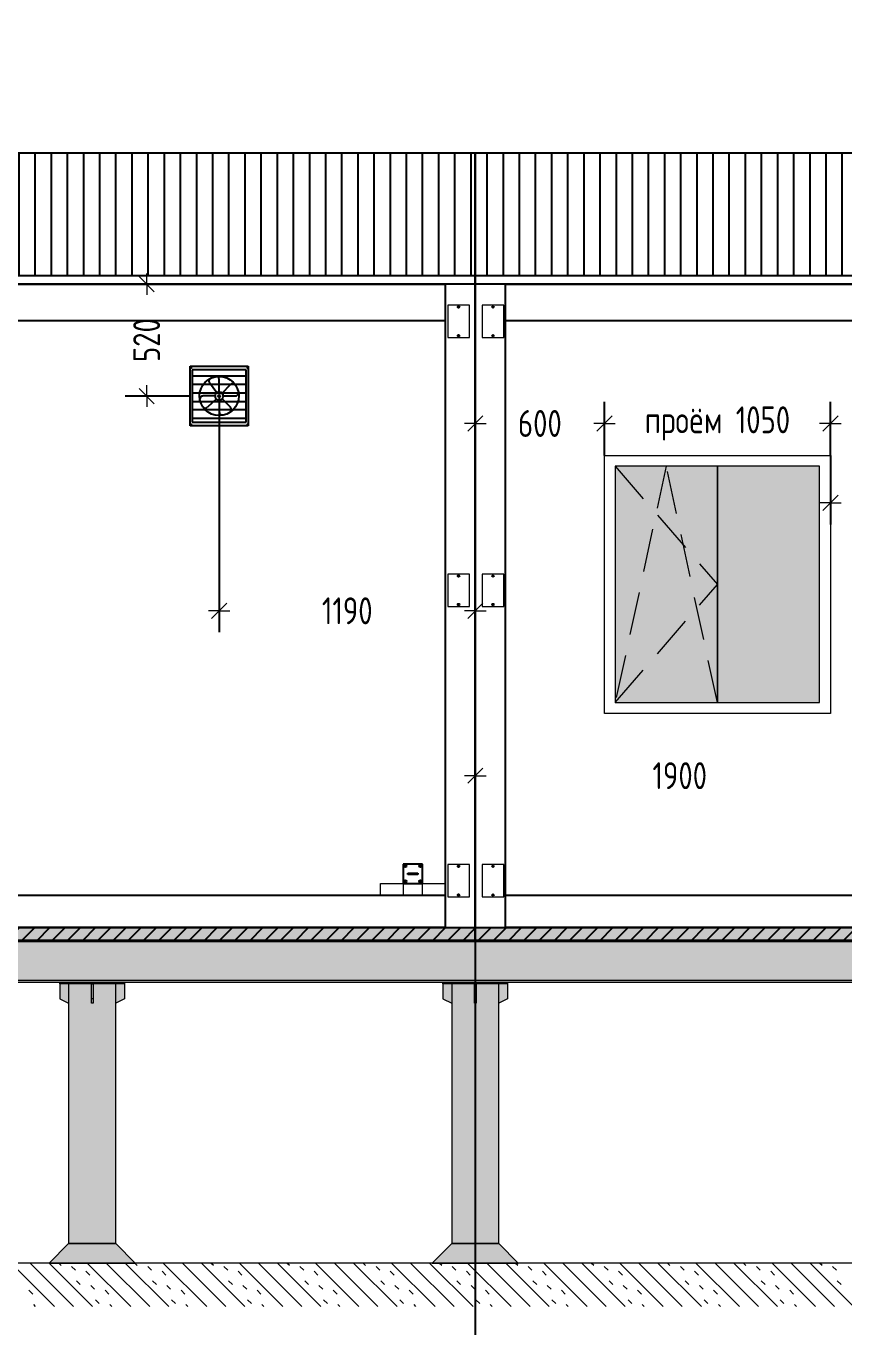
# Model space of a CAD drawing. Header units: millimetres. Extents: x 0 to 1680, y 0 to 594.
# Drawn here: x 1001.1 to 1077.2, y 69.6 to 190.6 of the extents above; entities that cross this region are included whole.
import ezdxf

# ---------------------------------------------------------------- set-up
doc = ezdxf.new("R2010")
doc.units = ezdxf.units.MM
for name, pattern in [('K5LT32798', [0]), ('K5LT32801', [0]), ('K5LT32802', [0]), ('K5LT32803', [0]), ('K5LT_AUXILIARY', [0]), ('K5LT_BASIC', [0]), ('K5LT_DASHED', [6, 4, -2]), ('K5LT_THIN', [0])]:
    doc.linetypes.add(name, pattern=pattern)
doc.layers.add('Системный слой', color=7, linetype='Continuous')
doc.styles.add('KDIMTEXTSTYLE', font='GOST_AU.SHX', dxfattribs={"width": 0.96, "oblique": 15, "height": 5})
doc.dimstyles.new('KDIMSTYLE (0.02)', dxfattribs={"dimtxt": 5, "dimasz": 1, "dimexe": 2, "dimexo": 0, "dimgap": 1, "dimtad": 1, "dimlfac": 50, "dimtxsty": 'KDIMTEXTSTYLE', "dimsah": 1, "dimcen": 0, "dimdle": 1, "dimadec": 0, "dimazin": 0, "dimtfac": 0.667, "dimtmove": 0, "dimatfit": 3, "dimfxl": 0, "dimtvp": 1, "dimtolj": 1, "dimtzin": 0, "dimarcsym": 0})
pattern_1 = [(45, (0, 0), (-0.7071068, 0.7071068), [])]
pattern_2 = [(90, (0, 0), (-1.5, 9e-17), [])]

# ---------------------------------------------------------------- blocks, each defined once
blk = doc.blocks.new('U69')
at = {"layer": 'Системный слой', "color": 150, "linetype": 'K5LT_BASIC', "lineweight": 25, "true_color": 0x0080ff}
for p, q in [((1045.69, 166.55), (1042.89, 166.55)), ((1042.89, 166.55), (1042.89, 106.75)), ((1045.69, 106.75), (1045.69, 166.55)), ((1042.89, 106.75), (1045.69, 106.75))]:
    blk.add_line(p, q, dxfattribs=at)
blk = doc.blocks.new('U70')
at = {"layer": 'Системный слой', "color": 150, "linetype": 'K5LT_BASIC', "lineweight": 25, "true_color": 0x0080ff}
for p, q in [((1045.69, 106.75), (1045.69, 109.75)), ((1045.69, 109.75), (1208.09, 109.75)), ((1208.09, 106.75), (1045.69, 106.75))]:
    blk.add_line(p, q, dxfattribs=at)
blk = doc.blocks.new('U71')
at = {"layer": 'Системный слой', "color": 150, "linetype": 'K5LT_BASIC', "lineweight": 25, "true_color": 0x0080ff}
for p, q in [((1045.69, 163.15), (1045.69, 166.55)), ((1045.69, 166.55), (1208.09, 166.55)), ((1208.09, 163.15), (1045.69, 163.15))]:
    blk.add_line(p, q, dxfattribs=at)
blk = doc.blocks.new('U72')
at = {"layer": 'Системный слой', "color": 150, "linetype": 'K5LT_BASIC', "lineweight": 25, "true_color": 0x0080ff}
for p, q in [((1042.89, 166.55), (1040.09, 166.55)), ((1040.09, 166.55), (1040.09, 106.75)), ((1042.89, 106.75), (1042.89, 166.55)), ((1040.09, 106.75), (1042.89, 106.75))]:
    blk.add_line(p, q, dxfattribs=at)
blk = doc.blocks.new('U73')
at = {"layer": 'Системный слой', "color": 150, "linetype": 'K5LT_BASIC', "lineweight": 25, "true_color": 0x0080ff}
for p, q in [((940.49, 106.75), (940.49, 109.75)), ((940.49, 109.75), (1040.09, 109.75)), ((1040.09, 109.75), (1040.09, 106.75)), ((1040.09, 106.75), (940.49, 106.75))]:
    blk.add_line(p, q, dxfattribs=at)
blk = doc.blocks.new('U74')
at = {"layer": 'Системный слой', "color": 150, "linetype": 'K5LT_BASIC', "lineweight": 25, "true_color": 0x0080ff}
for p, q in [((940.49, 163.15), (940.49, 166.55)), ((940.49, 166.55), (1040.09, 166.55)), ((1040.09, 166.55), (1040.09, 163.15)), ((1040.09, 163.15), (940.49, 163.15))]:
    blk.add_line(p, q, dxfattribs=at)
blk = doc.blocks.new('U784')
at = {"layer": 'Системный слой'}
h = blk.add_hatch(dxfattribs=at)
h.set_pattern_fill('', angle=45, style=0, pattern_type=0)
h.set_pattern_definition(pattern_1)
h.paths.add_polyline_path([(1210.89, 105.55), (1210.89, 106.75), (1042.89, 106.75), (1042.89, 105.55)])
at = {"layer": 'Системный слой', "color": 150, "linetype": 'K5LT_BASIC', "lineweight": 25, "true_color": 0x0080ff}
for p, q in [((1042.89, 105.55), (1042.89, 106.75)), ((1042.89, 106.75), (1210.89, 106.75)), ((1210.89, 105.55), (1042.89, 105.55))]:
    blk.add_line(p, q, dxfattribs=at)
blk = doc.blocks.new('U806')
at = {"layer": 'Системный слой', "color": 7, "linetype": 'K5LT32801', "lineweight": 18}
for p, q in [((1003.8, 71.51), (999.76, 75.55)), ((1005.56, 71.51), (1001.53, 75.55)), ((1007.33, 71.51), (1003.29, 75.55)), ((1010.87, 71.51), (1006.83, 75.55)), ((1012.64, 71.51), (1008.6, 75.55)), ((1014.4, 71.51), (1010.36, 75.55)), ((1017.94, 71.51), (1013.9, 75.55)), ((1019.71, 71.51), (1015.67, 75.55)), ((1021.47, 71.51), (1017.44, 75.55)), ((1025.01, 71.51), (1020.97, 75.55)), ((1026.78, 71.51), (1022.74, 75.55)), ((1028.54, 71.51), (1024.51, 75.55)), ((1032.08, 71.51), (1028.04, 75.55)), ((1033.85, 71.51), (1029.81, 75.55)), ((1035.62, 71.51), (1031.58, 75.55)), ((1039.15, 71.51), (1035.11, 75.55)), ((1040.92, 71.51), (1036.88, 75.55)), ((1042.69, 71.51), (1038.65, 75.55)), ((1046.22, 71.51), (1042.18, 75.55)), ((1047.99, 71.51), (1043.95, 75.55)), ((1049.76, 71.51), (1045.72, 75.55)), ((1053.29, 71.51), (1049.26, 75.55)), ((1055.06, 71.51), (1051.02, 75.55)), ((1056.83, 71.51), (1052.79, 75.55)), ((1060.36, 71.51), (1056.33, 75.55)), ((1062.13, 71.51), (1058.09, 75.55)), ((1063.9, 71.51), (1059.86, 75.55)), ((1067.44, 71.51), (1063.4, 75.55)), ((1069.2, 71.51), (1065.17, 75.55)), ((1070.97, 71.51), (1066.93, 75.55)), ((1074.51, 71.51), (1070.47, 75.55)), ((1076.27, 71.51), (1072.24, 75.55)), ((1078.04, 71.51), (1074, 75.55))]:
    blk.add_line(p, q, dxfattribs=at)
at = {"layer": 'Системный слой', "color": 7, "linetype": 'K5LT32802', "lineweight": 18}
for p, q in [((1004.41, 75.32), (1004.18, 75.55)), ((1005.74, 74.88), (1005.38, 75.23)), ((1011.48, 75.32), (1011.25, 75.55)), ((1012.81, 74.88), (1012.45, 75.23)), ((1018.55, 75.32), (1018.32, 75.55)), ((1019.88, 74.88), (1019.52, 75.23)), ((1025.62, 75.32), (1025.39, 75.55)), ((1026.95, 74.88), (1026.6, 75.23)), ((1032.69, 75.32), (1032.46, 75.55)), ((1034.02, 74.88), (1033.67, 75.23)), ((1039.77, 75.32), (1039.53, 75.55)), ((1041.09, 74.88), (1040.74, 75.23)), ((1046.84, 75.32), (1046.6, 75.55)), ((1048.16, 74.88), (1047.81, 75.23)), ((1053.91, 75.32), (1053.67, 75.55)), ((1055.23, 74.88), (1054.88, 75.23)), ((1060.98, 75.32), (1060.75, 75.55)), ((1062.3, 74.88), (1061.95, 75.23)), ((1068.05, 75.32), (1067.82, 75.55)), ((1069.38, 74.88), (1069.02, 75.23)), ((1075.12, 75.32), (1074.89, 75.55)), ((1076.45, 74.88), (1076.09, 75.23)), ((1006.18, 73.55), (1005.82, 73.91)), ((1007.06, 74.44), (1006.71, 74.79)), ((1013.25, 73.55), (1012.89, 73.91)), ((1014.13, 74.44), (1013.78, 74.79)), ((1020.32, 73.55), (1019.97, 73.91)), ((1021.2, 74.44), (1020.85, 74.79)), ((1027.39, 73.55), (1027.04, 73.91)), ((1028.27, 74.44), (1027.92, 74.79)), ((1034.46, 73.55), (1034.11, 73.91)), ((1035.35, 74.44), (1034.99, 74.79)), ((1041.53, 73.55), (1041.18, 73.91)), ((1042.42, 74.44), (1042.06, 74.79)), ((1048.6, 73.55), (1048.25, 73.91)), ((1049.49, 74.44), (1049.13, 74.79)), ((1055.67, 73.55), (1055.32, 73.91)), ((1056.56, 74.44), (1056.21, 74.79)), ((1062.75, 73.55), (1062.39, 73.91)), ((1063.63, 74.44), (1063.28, 74.79)), ((1069.82, 73.55), (1069.46, 73.91)), ((1070.7, 74.44), (1070.35, 74.79)), ((1076.89, 73.55), (1076.53, 73.91)), ((1001.76, 72.67), (1001.4, 73.02)), ((1007.5, 73.11), (1007.15, 73.46)), ((1008.83, 72.67), (1008.48, 73.02)), ((1014.57, 73.11), (1014.22, 73.46)), ((1015.9, 72.67), (1015.55, 73.02)), ((1021.65, 73.11), (1021.29, 73.46)), ((1022.97, 72.67), (1022.62, 73.02)), ((1028.72, 73.11), (1028.36, 73.46)), ((1030.04, 72.67), (1029.69, 73.02)), ((1035.79, 73.11), (1035.43, 73.46)), ((1037.11, 72.67), (1036.76, 73.02)), ((1042.86, 73.11), (1042.51, 73.46)), ((1044.18, 72.67), (1043.83, 73.02)), ((1049.93, 73.11), (1049.58, 73.46)), ((1051.26, 72.67), (1050.9, 73.02)), ((1057, 73.11), (1056.65, 73.46)), ((1058.33, 72.67), (1057.97, 73.02)), ((1064.07, 73.11), (1063.72, 73.46)), ((1065.4, 72.67), (1065.04, 73.02)), ((1071.14, 73.11), (1070.79, 73.46)), ((1072.47, 72.67), (1072.12, 73.02)), ((1002.03, 71.51), (1001.85, 71.7)), ((1007.95, 71.79), (1007.59, 72.14)), ((1009.1, 71.51), (1008.92, 71.7)), ((1015.02, 71.79), (1014.66, 72.14)), ((1016.17, 71.51), (1015.99, 71.7)), ((1022.09, 71.79), (1021.73, 72.14)), ((1023.24, 71.51), (1023.06, 71.7)), ((1029.16, 71.79), (1028.8, 72.14)), ((1030.31, 71.51), (1030.13, 71.7)), ((1036.23, 71.79), (1035.88, 72.14)), ((1037.38, 71.51), (1037.2, 71.7)), ((1043.3, 71.79), (1042.95, 72.14)), ((1044.45, 71.51), (1044.27, 71.7)), ((1050.37, 71.79), (1050.02, 72.14)), ((1051.53, 71.51), (1051.34, 71.7)), ((1057.44, 71.79), (1057.09, 72.14)), ((1058.6, 71.51), (1058.41, 71.7)), ((1064.51, 71.79), (1064.16, 72.14)), ((1065.67, 71.51), (1065.49, 71.7)), ((1071.58, 71.79), (1071.23, 72.14)), ((1072.74, 71.51), (1072.56, 71.7))]:
    blk.add_line(p, q, dxfattribs=at)
blk = doc.blocks.new('U807')
at = {"layer": 'Системный слой', "color": 7, "linetype": 'K5LT32803', "lineweight": 18}
for p, q in [((1373.4, 105.55), (939.24, 105.55)), ((1442.77, 105.4), (939.24, 105.4)), ((1442.77, 101.83), (939.24, 101.83)), ((939.24, 101.67), (1442.77, 101.67))]:
    blk.add_line(p, q, dxfattribs=at)
blk = doc.blocks.new('U818')
at = {"layer": 'Системный слой', "color": 7, "linetype": 'K5LT32803', "lineweight": 18}
for p, q in [((1039.89, 101.51), (1039.89, 100.13)), ((1045.89, 101.51), (1045.89, 100.13)), ((1039.89, 100.13), (1040.7, 99.72)), ((1042.97, 100.13), (1042.81, 100.13)), ((1045.89, 100.13), (1045.08, 99.72)), ((1040.7, 77.36), (1038.89, 75.55)), ((1045.08, 77.36), (1040.7, 77.36)), ((1046.89, 75.55), (1045.08, 77.36)), ((1038.89, 75.55), (1046.89, 75.55))]:
    blk.add_line(p, q, dxfattribs=at)
at = {"layer": 'Системный слой', "color": 7, "linetype": 'K5LT32798', "lineweight": 18}
for points in [[(1045.89, 101.51), (1039.89, 101.51), (1039.89, 101.67), (1045.89, 101.67)], [(1045.08, 101.51), (1040.7, 101.51), (1040.7, 77.36), (1045.08, 77.36)], [(1042.97, 99.72), (1042.81, 99.72), (1042.81, 101.51), (1042.97, 101.51)]]:
    blk.add_lwpolyline(points, close=True, dxfattribs=at)
blk = doc.blocks.new('U823')
at = {"layer": 'Системный слой', "color": 7, "linetype": 'K5LT32803', "lineweight": 18}
for p, q in [((1004.29, 101.51), (1004.29, 100.13)), ((1010.29, 101.51), (1010.29, 100.13)), ((1004.29, 100.13), (1005.1, 99.72)), ((1007.37, 100.13), (1007.21, 100.13)), ((1010.29, 100.13), (1009.48, 99.72)), ((1005.1, 77.36), (1003.29, 75.55)), ((1009.48, 77.36), (1005.1, 77.36)), ((1011.29, 75.55), (1009.48, 77.36)), ((1003.29, 75.55), (1011.29, 75.55))]:
    blk.add_line(p, q, dxfattribs=at)
at = {"layer": 'Системный слой', "color": 7, "linetype": 'K5LT32798', "lineweight": 18}
for points in [[(1010.29, 101.51), (1004.29, 101.51), (1004.29, 101.67), (1010.29, 101.67)], [(1009.48, 101.51), (1005.1, 101.51), (1005.1, 77.36), (1009.48, 77.36)], [(1007.37, 99.72), (1007.21, 99.72), (1007.21, 101.51), (1007.37, 101.51)]]:
    blk.add_lwpolyline(points, close=True, dxfattribs=at)
blk = doc.blocks.new('U805')
at = {"layer": 'Системный слой', "true_color": 0xffffff}
blk.add_hatch(color=7, dxfattribs=at).paths.add_polyline_path([(937.89, 101.67), (1581.89, 101.67), (1581.89, 105.55), (937.89, 105.55)])
h = blk.add_hatch(color=7, dxfattribs=at)
h.paths.add_polyline_path([(1009.48, 99.72), (1010.29, 100.13), (1010.29, 101.51), (1009.48, 101.51)])
h.paths.add_polyline_path([(1009.48, 101.51), (1007.37, 101.51), (1007.37, 99.72), (1007.21, 99.72), (1007.21, 101.51), (1005.1, 101.51), (1005.1, 77.36), (1009.48, 77.36)])
h.paths.add_polyline_path([(1007.24, 101.67), (1007.11, 101.67), (1005.89, 101.67), (1004.29, 101.67), (1004.29, 101.51), (1005.1, 101.51), (1007.21, 101.51), (1007.37, 101.51), (1009.48, 101.51), (1010.29, 101.51), (1010.29, 101.67)])
h.paths.add_polyline_path([(1007.37, 101.51), (1007.21, 101.51), (1007.21, 100.13), (1007.37, 100.13)])
h.paths.add_polyline_path([(1007.37, 100.13), (1007.21, 100.13), (1007.21, 99.72), (1007.37, 99.72)])
h.paths.add_polyline_path([(1004.29, 100.13), (1005.1, 99.72), (1005.1, 101.51), (1004.29, 101.51)])
h.paths.add_polyline_path([(1005.1, 77.36), (1003.29, 75.55), (1011.29, 75.55), (1009.48, 77.36)])
h = blk.add_hatch(color=7, dxfattribs=at)
h.paths.add_polyline_path([(1045.08, 99.72), (1045.89, 100.13), (1045.89, 101.51), (1045.08, 101.51)])
h.paths.add_polyline_path([(1045.08, 101.51), (1042.97, 101.51), (1042.97, 99.72), (1042.81, 99.72), (1042.81, 101.51), (1040.7, 101.51), (1040.7, 77.36), (1045.08, 77.36)])
h.paths.add_polyline_path([(1042.84, 101.67), (1042.71, 101.67), (1041.49, 101.67), (1039.89, 101.67), (1039.89, 101.51), (1040.7, 101.51), (1042.81, 101.51), (1042.97, 101.51), (1045.08, 101.51), (1045.89, 101.51), (1045.89, 101.67)])
h.paths.add_polyline_path([(1042.97, 101.51), (1042.81, 101.51), (1042.81, 100.13), (1042.97, 100.13)])
h.paths.add_polyline_path([(1042.97, 100.13), (1042.81, 100.13), (1042.81, 99.72), (1042.97, 99.72)])
h.paths.add_polyline_path([(1039.89, 100.13), (1040.7, 99.72), (1040.7, 101.51), (1039.89, 101.51)])
h.paths.add_polyline_path([(1040.7, 77.36), (1038.89, 75.55), (1046.89, 75.55), (1045.08, 77.36)])
at = {"layer": 'Системный слой', "color": 7, "linetype": 'K5LT32798', "lineweight": 18}
blk.add_lwpolyline([(1615.93, 75.55), (904.33, 75.55)], dxfattribs=at)
at = {"layer": 'Системный слой'}
for name in ['U807', 'U823', 'U818', 'U806']:
    blk.add_blockref(name, (0, 0), dxfattribs=at)
blk = doc.blocks.new('U833')
at = {"layer": 'Системный слой', "color": 150, "linetype": 'K5LT_BASIC', "lineweight": 25, "true_color": 0x0080ff}
for p, q in [((1042.89, 166.55), (1042.89, 178.75)), ((1042.89, 178.75), (1210.89, 178.75)), ((1210.89, 166.55), (1042.89, 166.55))]:
    blk.add_line(p, q, dxfattribs=at)
blk = doc.blocks.new('U832')
at = {"layer": 'Системный слой'}
h = blk.add_hatch(dxfattribs=at)
h.set_pattern_fill('', angle=90, style=0, pattern_type=0)
h.set_pattern_definition(pattern_2)
h.paths.add_polyline_path([(1210.89, 167.35), (1210.89, 178.75), (1042.89, 178.75), (1042.89, 167.35)])
at = {"layer": 'Системный слой', "color": 150, "linetype": 'K5LT_BASIC', "lineweight": 25, "true_color": 0x0080ff}
blk.add_lwpolyline([(1210.89, 166.55), (1042.89, 166.55), (1042.89, 167.35), (1210.89, 167.35)], close=True, dxfattribs=at)
at = {"layer": 'Системный слой'}
blk.add_blockref('U833', (0, 0), dxfattribs=at)
blk = doc.blocks.new('U835')
at = {"layer": 'Системный слой', "color": 150, "linetype": 'K5LT_BASIC', "lineweight": 25, "true_color": 0x0080ff}
for p, q in [((936.89, 166.55), (936.89, 178.75)), ((936.89, 178.75), (1042.89, 178.75)), ((1042.89, 178.75), (1042.89, 166.55)), ((1042.89, 166.55), (936.89, 166.55))]:
    blk.add_line(p, q, dxfattribs=at)
blk = doc.blocks.new('U834')
at = {"layer": 'Системный слой'}
h = blk.add_hatch(dxfattribs=at)
h.set_pattern_fill('', angle=90, style=0, pattern_type=0)
h.set_pattern_definition(pattern_2)
h.paths.add_polyline_path([(1042.89, 167.35), (1042.89, 178.75), (936.89, 178.75), (936.89, 167.35)])
at = {"layer": 'Системный слой', "color": 150, "linetype": 'K5LT_BASIC', "lineweight": 25, "true_color": 0x0080ff}
blk.add_lwpolyline([(1042.89, 166.55), (936.89, 166.55), (936.89, 167.35), (1042.89, 167.35)], close=True, dxfattribs=at)
at = {"layer": 'Системный слой'}
blk.add_blockref('U835', (0, 0), dxfattribs=at)
blk = doc.blocks.new('U845')
at = {"layer": 'Системный слой', "color": 7, "linetype": 'K5LT_THIN', "lineweight": 13}
for p, q in [((1054.89, 126.63), (1054.89, 150.63)), ((1054.89, 150.63), (1075.89, 150.63)), ((1075.89, 150.63), (1075.89, 126.63)), ((1075.89, 126.63), (1054.89, 126.63))]:
    blk.add_line(p, q, dxfattribs=at)
blk = doc.blocks.new('U846')
at = {"layer": 'Системный слой', "color": 7, "linetype": 'K5LT_THIN', "lineweight": 13}
for p, q in [((1074.89, 149.63), (1065.39, 149.63)), ((1065.39, 149.63), (1065.39, 127.65)), ((1074.89, 127.65), (1074.89, 149.63)), ((1065.39, 127.65), (1074.89, 127.65))]:
    blk.add_line(p, q, dxfattribs=at)
blk = doc.blocks.new('U847')
at = {"layer": 'Системный слой', "color": 7, "linetype": 'K5LT_THIN', "lineweight": 13}
for p, q in [((1065.39, 149.63), (1055.89, 149.63)), ((1055.89, 149.63), (1055.89, 127.65)), ((1065.39, 127.65), (1065.39, 149.63)), ((1055.89, 127.65), (1065.39, 127.65))]:
    blk.add_line(p, q, dxfattribs=at)
blk = doc.blocks.new('U844')
at = {"layer": 'Системный слой', "true_color": 0x00ccff}
blk.add_hatch(color=140, dxfattribs=at).paths.add_polyline_path([(1074.89, 127.63), (1074.89, 149.63), (1055.89, 149.63), (1055.89, 127.63)])
at = {"layer": 'Системный слой', "color": 7, "linetype": 'K5LT_DASHED', "lineweight": 13}
for p, q in [((1060.64, 149.63), (1055.89, 127.63)), ((1055.89, 149.63), (1065.39, 138.63)), ((1065.39, 127.65), (1060.64, 149.63)), ((1055.89, 127.65), (1065.39, 138.63))]:
    blk.add_line(p, q, dxfattribs=at)
at = {"layer": 'Системный слой'}
for name in ['U845', 'U847', 'U846']:
    blk.add_blockref(name, (0, 0), dxfattribs=at)
blk = doc.blocks.new('U858')
at = {"layer": 'Системный слой', "color": 232, "linetype": 'K5LT_AUXILIARY', "lineweight": 13, "true_color": 0xc52b79}
for p, q in [((1037.99, 109.75), (1037.99, 110.85)), ((1037.99, 110.85), (1040.09, 110.85)), ((1040.09, 110.85), (1040.09, 109.75)), ((1040.09, 109.75), (1037.99, 109.75))]:
    blk.add_line(p, q, dxfattribs=at)
blk = doc.blocks.new('U859')
at = {"layer": 'Системный слой', "color": 232, "linetype": 'K5LT_AUXILIARY', "lineweight": 13, "true_color": 0xc52b79}
for p, q in [((1034.09, 109.75), (1034.09, 110.85)), ((1034.09, 110.85), (1036.19, 110.85)), ((1036.19, 110.85), (1036.19, 109.75)), ((1036.19, 109.75), (1034.09, 109.75))]:
    blk.add_line(p, q, dxfattribs=at)
blk = doc.blocks.new('U861')
at = {"layer": 'Системный слой', "color": 150, "linetype": 'K5LT_BASIC', "lineweight": 25, "true_color": 0x0080ff}
for p, q in [((1037.99, 112.65), (1036.19, 112.65)), ((1036.19, 112.65), (1036.19, 110.85)), ((1037.99, 110.85), (1037.99, 112.65)), ((1036.19, 110.85), (1037.99, 110.85))]:
    blk.add_line(p, q, dxfattribs=at)
blk = doc.blocks.new('U862')
at = {"layer": 'Системный слой', "color": 150, "linetype": 'K5LT_BASIC', "lineweight": 25, "true_color": 0x0080ff}
for p, q in [((1036.63, 111.69), (1036.63, 111.81)), ((1036.63, 111.81), (1037.55, 111.81)), ((1037.55, 111.69), (1036.63, 111.69)), ((1037.55, 111.81), (1037.55, 111.69))]:
    blk.add_line(p, q, dxfattribs=at)
blk = doc.blocks.new('U860')
at = {"layer": 'Системный слой', "color": 150, "linetype": 'K5LT_BASIC', "lineweight": 25, "true_color": 0x0080ff}
for centre in [(1036.39, 112.45), (1037.79, 112.45), (1037.79, 112.45), (1036.39, 111.05), (1037.79, 111.05)]:
    blk.add_circle(centre, 0.104, dxfattribs=at)
at = {"layer": 'Системный слой'}
for name in ['U861', 'U862']:
    blk.add_blockref(name, (0, 0), dxfattribs=at)
blk = doc.blocks.new('U857')
at = {"layer": 'Системный слой'}
for name in ['U860', 'U859', 'U858']:
    blk.add_blockref(name, (0, 0), dxfattribs=at)
blk = doc.blocks.new('U914')
at = {"layer": 'Системный слой'}
h = blk.add_hatch(dxfattribs=at)
h.set_pattern_fill('', angle=45, style=0, pattern_type=0)
h.set_pattern_definition(pattern_1)
h.paths.add_polyline_path([(1042.89, 105.55), (1042.89, 106.75), (937.49, 106.75), (937.49, 105.55)])
at = {"layer": 'Системный слой', "color": 150, "linetype": 'K5LT_BASIC', "lineweight": 25, "true_color": 0x0080ff}
for p, q in [((937.49, 105.55), (937.49, 106.75)), ((937.49, 106.75), (1042.89, 106.75)), ((1042.89, 106.75), (1042.89, 105.55)), ((1042.89, 105.55), (937.49, 105.55))]:
    blk.add_line(p, q, dxfattribs=at)
blk = doc.blocks.new('U959')
at = {"layer": 'Системный слой', "color": 150, "linetype": 'K5LT_BASIC', "lineweight": 25, "true_color": 0x0080ff}
for p, q in [((1016.4, 158.92), (1021.79, 158.92)), ((1016.4, 153.39), (1016.4, 158.92)), ((1021.79, 158.92), (1021.79, 153.39)), ((1021.79, 153.39), (1016.4, 153.39))]:
    blk.add_line(p, q, dxfattribs=at)
blk = doc.blocks.new('U960')
at = {"layer": 'Системный слой', "color": 150, "linetype": 'K5LT_BASIC', "lineweight": 25, "true_color": 0x0080ff}
for p, q in [((1021.59, 158.59), (1016.59, 158.59)), ((1016.59, 158.59), (1016.59, 153.72)), ((1021.59, 153.72), (1021.59, 158.59)), ((1016.59, 153.72), (1021.59, 153.72))]:
    blk.add_line(p, q, dxfattribs=at)
blk = doc.blocks.new('U962')
at = {"layer": 'Системный слой', "color": 150, "linetype": 'K5LT_BASIC', "lineweight": 25, "true_color": 0x0080ff}
for p, q in [((1018.87, 156.46), (1018.18, 157.39)), ((1019.09, 156.54), (1019.09, 157.69)), ((1019.36, 156.43), (1020.14, 157.24)), ((1018.72, 156.16), (1017.57, 156.16)), ((1019.47, 156.16), (1020.59, 156.16)), ((1018.83, 155.9), (1018.01, 155.11)), ((1019.09, 155.79), (1019.09, 154.66)), ((1019.36, 155.9), (1020.14, 155.11))]:
    blk.add_line(p, q, dxfattribs=at)
for radius in [1.82, 0.374, 0.107]:
    blk.add_circle((1019.09, 156.16), radius, dxfattribs=at)
for centre, start, end in [((1018.4, 157.55), 116.6379, 216.5661), ((1018.83, 157.69), 0, 99.9282), ((1020.33, 157.05), 35.0718, 135), ((1017.57, 155.89), 90, 189.9282), ((1020.59, 156.43), 270, 9.9282), ((1017.82, 155.3), 215.0718, 315), ((1019.95, 154.92), 305.0718, 45), ((1019.36, 154.66), 180, 279.9282)]:
    blk.add_arc(centre, 0.267, start, end, dxfattribs=at)
blk = doc.blocks.new('U961')
at = {"layer": 'Системный слой', "color": 150, "linetype": 'K5LT_BASIC', "lineweight": 25, "true_color": 0x0080ff}
for start, end in [(180, 212.3737), (90, 126.5661), (0, 45), (270, 315)]:
    blk.add_arc((1019.09, 156.16), 0.374, start, end, dxfattribs=at)
at = {"layer": 'Системный слой'}
blk.add_blockref('U962', (0, 0), dxfattribs=at)
blk = doc.blocks.new('U958')
at = {"layer": 'Системный слой', "color": 150, "linetype": 'K5LT_BASIC', "lineweight": 25, "true_color": 0x0080ff}
for p, q in [((1016.59, 158.04), (1021.59, 158.04)), ((1016.59, 157.25), (1021.59, 157.25)), ((1016.59, 156.46), (1021.57, 156.46)), ((1016.59, 155.66), (1021.59, 155.66)), ((1016.59, 154.9), (1021.59, 154.9)), ((1016.59, 154.11), (1021.59, 154.11))]:
    blk.add_line(p, q, dxfattribs=at)
for centre in [(1016.46, 158.78), (1021.73, 158.78), (1016.46, 153.52), (1021.73, 153.52)]:
    blk.add_circle(centre, 0.0264, dxfattribs=at)
at = {"layer": 'Системный слой'}
for name in ['U959', 'U960', 'U961']:
    blk.add_blockref(name, (0, 0), dxfattribs=at)
blk = doc.blocks.new('U1623')
at = {"layer": 'Системный слой', "color": 7, "linetype": 'K5LT_THIN', "lineweight": 13}
for p, q in [((1042.34, 112.59), (1040.34, 112.59)), ((1040.34, 112.59), (1040.34, 109.59)), ((1042.34, 109.59), (1042.34, 112.59)), ((1040.34, 109.59), (1042.34, 109.59))]:
    blk.add_line(p, q, dxfattribs=at)
blk = doc.blocks.new('U1622')
at = {"layer": 'Системный слой', "color": 150, "linetype": 'K5LT_BASIC', "lineweight": 25, "true_color": 0x0080ff}
for centre in [(1041.34, 112.43), (1041.34, 109.77)]:
    blk.add_circle(centre, 0.079, dxfattribs=at)
at = {"layer": 'Системный слой'}
blk.add_blockref('U1623', (0, 0), dxfattribs=at)
blk = doc.blocks.new('U1625')
at = {"layer": 'Системный слой', "color": 7, "linetype": 'K5LT_THIN', "lineweight": 13}
for p, q in [((1045.54, 112.59), (1043.54, 112.59)), ((1043.54, 112.59), (1043.54, 109.59)), ((1045.54, 109.59), (1045.54, 112.59)), ((1043.54, 109.59), (1045.54, 109.59))]:
    blk.add_line(p, q, dxfattribs=at)
blk = doc.blocks.new('U1624')
at = {"layer": 'Системный слой', "color": 150, "linetype": 'K5LT_BASIC', "lineweight": 25, "true_color": 0x0080ff}
for centre in [(1044.54, 112.43), (1044.54, 109.77)]:
    blk.add_circle(centre, 0.079, dxfattribs=at)
at = {"layer": 'Системный слой'}
blk.add_blockref('U1625', (0, 0), dxfattribs=at)
blk = doc.blocks.new('U1627')
at = {"layer": 'Системный слой', "color": 7, "linetype": 'K5LT_THIN', "lineweight": 13}
for p, q in [((1042.34, 139.59), (1040.34, 139.59)), ((1040.34, 139.59), (1040.34, 136.59)), ((1042.34, 136.59), (1042.34, 139.59)), ((1040.34, 136.59), (1042.34, 136.59))]:
    blk.add_line(p, q, dxfattribs=at)
blk = doc.blocks.new('U1626')
at = {"layer": 'Системный слой', "color": 150, "linetype": 'K5LT_BASIC', "lineweight": 25, "true_color": 0x0080ff}
for centre in [(1041.34, 139.43), (1041.34, 136.77)]:
    blk.add_circle(centre, 0.079, dxfattribs=at)
at = {"layer": 'Системный слой'}
blk.add_blockref('U1627', (0, 0), dxfattribs=at)
blk = doc.blocks.new('U1629')
at = {"layer": 'Системный слой', "color": 7, "linetype": 'K5LT_THIN', "lineweight": 13}
for p, q in [((1045.54, 139.59), (1043.54, 139.59)), ((1043.54, 139.59), (1043.54, 136.59)), ((1045.54, 136.59), (1045.54, 139.59)), ((1043.54, 136.59), (1045.54, 136.59))]:
    blk.add_line(p, q, dxfattribs=at)
blk = doc.blocks.new('U1628')
at = {"layer": 'Системный слой', "color": 150, "linetype": 'K5LT_BASIC', "lineweight": 25, "true_color": 0x0080ff}
for centre in [(1044.54, 139.43), (1044.54, 136.77)]:
    blk.add_circle(centre, 0.079, dxfattribs=at)
at = {"layer": 'Системный слой'}
blk.add_blockref('U1629', (0, 0), dxfattribs=at)
blk = doc.blocks.new('U1631')
at = {"layer": 'Системный слой', "color": 7, "linetype": 'K5LT_THIN', "lineweight": 13}
for p, q in [((1042.34, 164.59), (1040.34, 164.59)), ((1040.34, 164.59), (1040.34, 161.59)), ((1042.34, 161.59), (1042.34, 164.59)), ((1040.34, 161.59), (1042.34, 161.59))]:
    blk.add_line(p, q, dxfattribs=at)
blk = doc.blocks.new('U1630')
at = {"layer": 'Системный слой', "color": 150, "linetype": 'K5LT_BASIC', "lineweight": 25, "true_color": 0x0080ff}
for centre in [(1041.34, 164.43), (1041.34, 161.77)]:
    blk.add_circle(centre, 0.079, dxfattribs=at)
at = {"layer": 'Системный слой'}
blk.add_blockref('U1631', (0, 0), dxfattribs=at)
blk = doc.blocks.new('U1633')
at = {"layer": 'Системный слой', "color": 7, "linetype": 'K5LT_THIN', "lineweight": 13}
for p, q in [((1045.54, 164.59), (1043.54, 164.59)), ((1043.54, 164.59), (1043.54, 161.59)), ((1045.54, 161.59), (1045.54, 164.59)), ((1043.54, 161.59), (1045.54, 161.59))]:
    blk.add_line(p, q, dxfattribs=at)
blk = doc.blocks.new('U1632')
at = {"layer": 'Системный слой', "color": 150, "linetype": 'K5LT_BASIC', "lineweight": 25, "true_color": 0x0080ff}
for centre in [(1044.54, 164.43), (1044.54, 161.77)]:
    blk.add_circle(centre, 0.079, dxfattribs=at)
at = {"layer": 'Системный слой'}
blk.add_blockref('U1633', (0, 0), dxfattribs=at)
blk = doc.blocks.new('KDIMARROW_03')
at = {"layer": 'Системный слой', "color": 0, "linetype": 'K5LT_THIN', "lineweight": 13}
for p, q in [((0, 0), (-1, 0)), ((-0.71, -0.71), (0.71, 0.71)), ((0, 0), (1, 0))]:
    blk.add_line(p, q, dxfattribs=at)

msp = doc.modelspace()

# ---------------------------------------------------------------- hatches: boundary and pattern name
at = {"layer": 'Системный слой', "true_color": 0xc0c0c0}
for points in [[(1042.89369, 106.75307), (937.49369, 106.75307), (937.49369, 105.55307), (1042.89369, 105.55307)], [(1210.89369, 106.75307), (1042.89369, 106.75307), (1042.89369, 105.55307), (1210.89369, 105.55307)]]:
    msp.add_hatch(color=9, dxfattribs=at).paths.add_polyline_path(points)

# ---------------------------------------------------------------- block references
at = {"layer": 'Системный слой'}
for name in ['U834', 'U832', 'U74', 'U72', 'U69', 'U71', 'U1630', 'U1632', 'U958', 'U844', 'U1626', 'U1628', 'U857', 'U1622', 'U1624', 'U73', 'U70', 'U914', 'U784', 'U805']:
    msp.add_blockref(name, (0, 0), dxfattribs=at)

# ---------------------------------------------------------------- dimensions: what is measured, and where the dimension line sits
at = {"layer": 'Системный слой', "color": 7}
msp.add_linear_dim(base=(1012.3519, 166.55307), p1=(1016.40816, 156.15307), p2=(1042.89369, 166.55307), angle=90, location=(1012.3519, 161.35307), dimstyle='KDIMSTYLE (0.02)', override={"dimexo": 0, "dimpost": '\\H2.5;\\W0.965;\\Q0;<>', "dimblk1": 'KDIMARROW_03', "dimblk2": 'KDIMARROW_03', "dimse1": 0, "dimse2": 0, "dimclrt": 7, "dimtolj": 1}, dxfattribs=at).render()
for base, p1, p2, location, override in [((1019.09369, 136.18805), (1042.89369, 166.55307), (1019.09369, 156.16077), (1030.99369, 136.18805), {"dimexo": 0, "dimpost": '\\H2.5;\\W0.965;\\Q0;\\Q0;\\H2.5;\\W0.965;\\Q0;<>\\H2.5;\\W0.965;\\Q0;\\Q0;', "dimblk1": 'KDIMARROW_03', "dimblk2": 'KDIMARROW_03', "dimse1": 0, "dimse2": 0, "dimclrt": 7, "dimtolj": 1}), ((1042.89369, 153.6045), (1054.89369, 150.63307), (1042.89369, 166.43307), (1048.89369, 153.6045), {"dimexo": 0, "dimpost": '\\H2.5;\\W0.965;\\Q0;\\Q0;\\H2.5;\\W0.965;\\Q0;<>\\H2.5;\\W0.965;\\Q0;\\Q0;', "dimblk1": 'KDIMARROW_03', "dimblk2": 'KDIMARROW_03', "dimse1": 0, "dimse2": 0, "dimclrt": 7, "dimtolj": 1}), ((1042.89369, 120.86097), (1080.89369, 156.16077), (1042.89369, 106.75307), (1061.89369, 120.86097), {"dimexo": 0, "dimpost": '\\H2.5;\\W0.965;\\Q0;<>', "dimblk1": 'KDIMARROW_03', "dimblk2": 'KDIMARROW_03', "dimse1": 0, "dimse2": 0, "dimclrt": 7, "dimtolj": 1}), ((1091.19364, 146.22285), (1075.89369, 150.63307), (1091.19364, 126.63307), (1093.87645, 146.22285), {"dimexo": 0, "dimpost": '\\H2.5;\\W0.965;\\Q0;\\Q0;\\H2.5;\\W0.965;\\Q0;<>\\H2.5;\\W0.965;\\Q0;\\Q0;', "dimblk1": 'KDIMARROW_03', "dimblk2": 'KDIMARROW_03', "dimse1": 0, "dimse2": 0, "dimclrt": 7, "dimtolj": 1}), ((1042.89369, 61.24807), (936.89369, 106.75307), (1042.89369, 107.52944), (989.89369, 61.24807), {"dimexo": 0, "dimpost": '\\H2.5;\\W0.965;\\Q0;<>', "dimblk1": 'KDIMARROW_03', "dimblk2": 'KDIMARROW_03', "dimse1": 0, "dimse2": 0, "dimclrt": 7, "dimtolj": 1}), ((1210.89369, 61.24807), (1042.89369, 106.75307), (1210.89369, 107.52944), (1126.89369, 61.24807), {"dimexo": 0, "dimpost": '\\H2.5;\\W0.965;\\Q0;<>', "dimblk1": 'KDIMARROW_03', "dimblk2": 'KDIMARROW_03', "dimse1": 0, "dimse2": 0, "dimclrt": 7, "dimtolj": 1})]:
    msp.add_linear_dim(base=base, p1=p1, p2=p2, location=location, dimstyle='KDIMSTYLE (0.02)', override=override, dxfattribs=at).render()
msp.add_linear_dim(base=(1075.89369, 153.6045), p1=(1054.89369, 150.63307), p2=(1075.89369, 150.63307), location=(1065.39369, 153.6045), text='\\H2.5;\\W0.965;\\Q0;\\H2.5;\\W0.965;\\Q0;\\Q0;проём 1050\\Q0;\\H14.00;', dimstyle='KDIMSTYLE (0.02)', override={"dimexo": 0, "dimblk1": 'KDIMARROW_03', "dimblk2": 'KDIMARROW_03', "dimse1": 0, "dimse2": 0, "dimclrt": 7, "dimtolj": 1}, dxfattribs=at).render()

doc.saveas('drawing.dxf')
